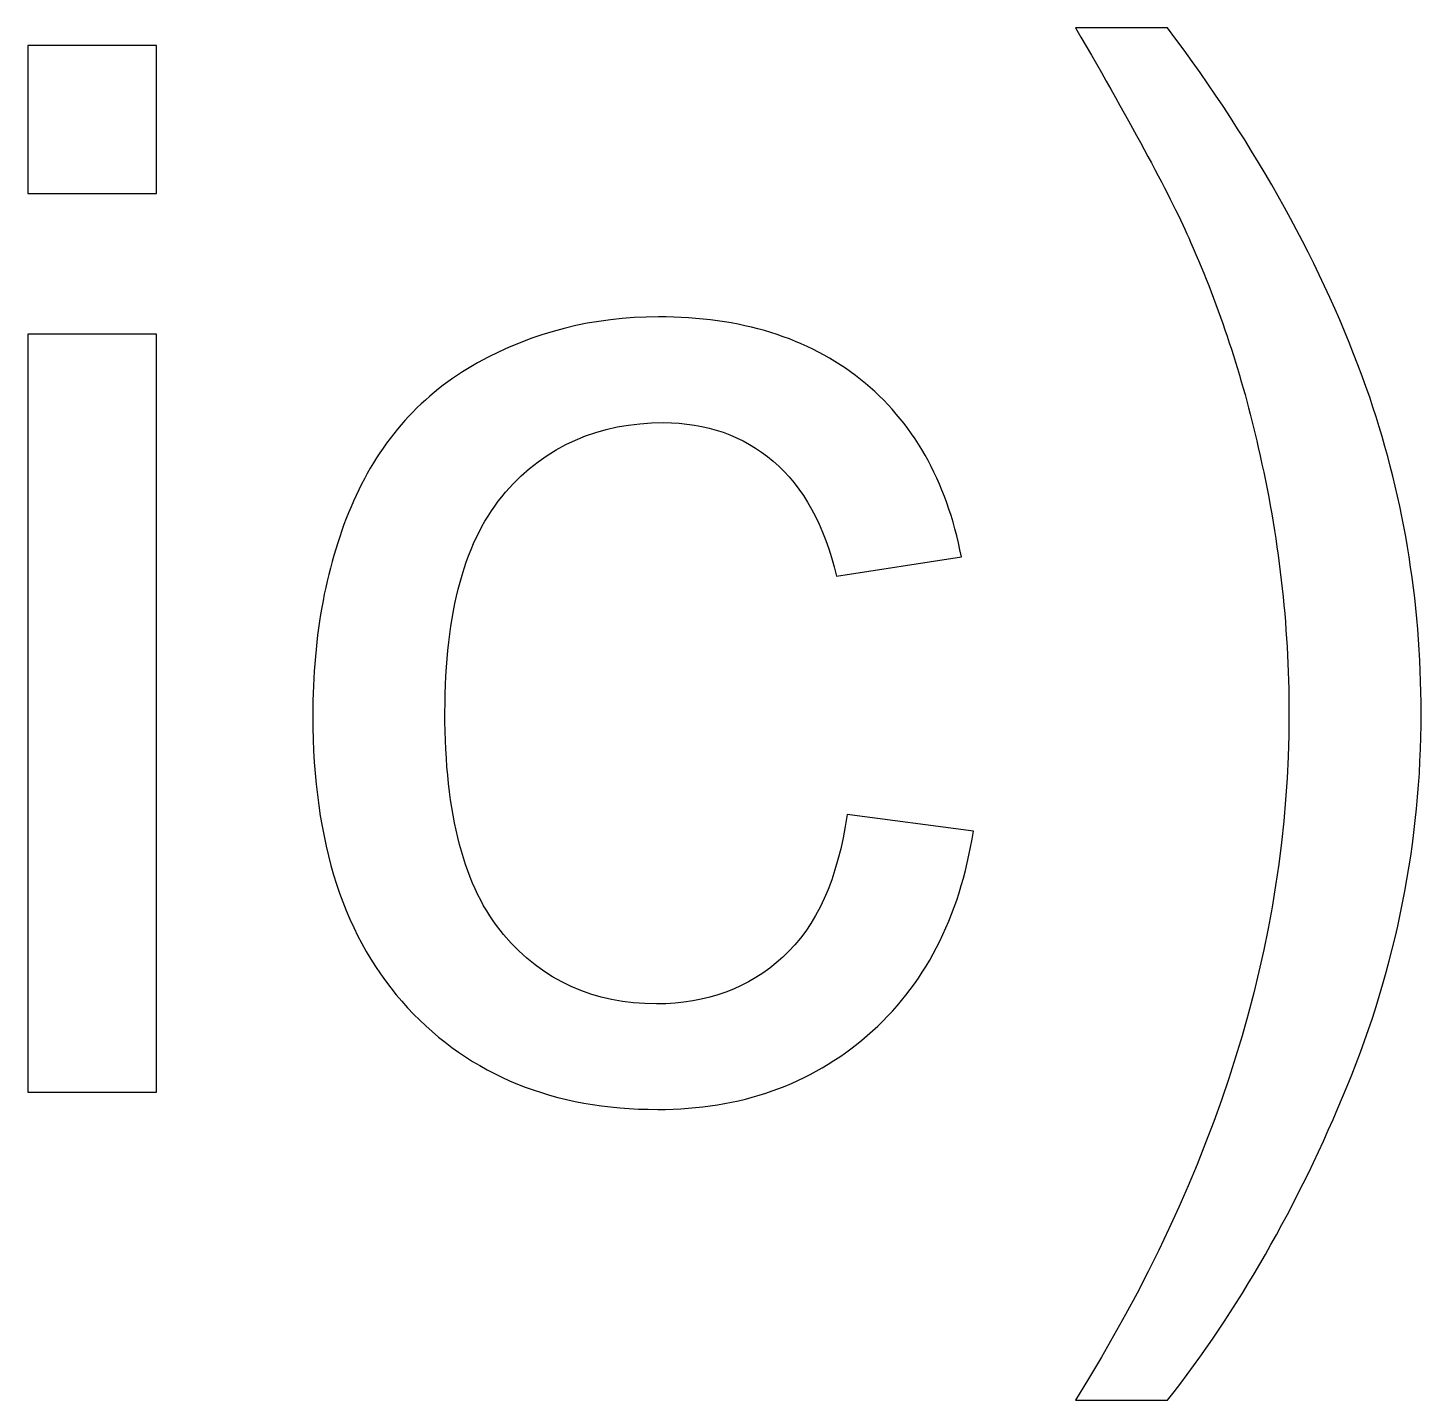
# Model space of a CAD drawing. Header units: inches. Extents: x -3.1 to 14.9, y -9.8 to 5.5.
# Drawn here: x 13.1944 to 13.3532, y 3.3108 to 3.4672 of the extents above; entities that cross this region are included whole.
import ezdxf

# ---------------------------------------------------------------- set-up
doc = ezdxf.new("R2010")
doc.units = ezdxf.units.IN
doc.header["$MEASUREMENT"] = 0
doc.layers.add('Layer 1', color=7, linetype='Continuous')

msp = doc.modelspace()

# ---------------------------------------------------------------- linework, layer by layer
at = {"layer": 'Layer 1', "color": 250}
for points, knots in [([(13.32432, 3.31081), (13.32432, 3.31081), (13.31382, 3.31081), (13.31382, 3.31081), (13.31382, 3.31081), (13.33004, 3.33687), (13.33815, 3.36293), (13.33815, 3.38904), (13.33815, 3.38904), (13.33815, 3.39923), (13.33698, 3.40934), (13.33465, 3.4194), (13.33465, 3.4194), (13.33282, 3.42751), (13.33024, 3.43534), (13.32693, 3.44281), (13.32693, 3.44281), (13.32482, 3.4477), (13.32046, 3.45584), (13.31382, 3.46723), (13.31382, 3.46723), (13.31382, 3.46723), (13.32432, 3.46723), (13.32432, 3.46723), (13.32432, 3.46723), (13.33451, 3.45362), (13.34207, 3.43995), (13.34696, 3.42623), (13.34696, 3.42623), (13.35113, 3.4144), (13.35321, 3.40204), (13.35321, 3.38912), (13.35321, 3.38912), (13.35321, 3.37445), (13.3504, 3.36031), (13.34479, 3.34662), (13.34479, 3.34662), (13.33918, 3.33295), (13.33235, 3.32101), (13.32432, 3.31081)], [0, 0, 0, 0, 0.090909, 0.090909, 0.090909, 0.090909, 0.181818, 0.181818, 0.181818, 0.181818, 0.272727, 0.272727, 0.272727, 0.272727, 0.363636, 0.363636, 0.363636, 0.363636, 0.454545, 0.454545, 0.454545, 0.454545, 0.545455, 0.545455, 0.545455, 0.545455, 0.636364, 0.636364, 0.636364, 0.636364, 0.727273, 0.727273, 0.727273, 0.727273, 0.818182, 0.818182, 0.818182, 0.818182, 1, 1, 1, 1]), ([(13.19443, 3.44834), (13.19443, 3.44834), (13.19443, 3.4652), (13.19443, 3.4652), (13.19443, 3.4652), (13.19443, 3.4652), (13.20909, 3.4652), (13.20909, 3.4652), (13.20909, 3.4652), (13.20909, 3.4652), (13.20909, 3.44834), (13.20909, 3.44834), (13.20909, 3.44834), (13.20909, 3.44834), (13.19443, 3.44834), (13.19443, 3.44834)], [0, 0, 0, 0, 0.2, 0.2, 0.2, 0.2, 0.4, 0.4, 0.4, 0.4, 0.6, 0.6, 0.6, 0.6, 1, 1, 1, 1]), ([(13.28779, 3.37756), (13.28779, 3.37756), (13.30218, 3.37567), (13.30218, 3.37567), (13.30218, 3.37567), (13.30062, 3.36576), (13.29659, 3.35798), (13.29009, 3.35237), (13.29009, 3.35237), (13.28362, 3.34676), (13.27565, 3.34395), (13.26621, 3.34395), (13.26621, 3.34395), (13.2544, 3.34395), (13.24487, 3.34781), (13.23771, 3.35554), (13.23771, 3.35554), (13.23051, 3.36326), (13.2269, 3.37434), (13.2269, 3.38879), (13.2269, 3.38879), (13.2269, 3.39812), (13.22846, 3.40629), (13.23154, 3.41329), (13.23154, 3.41329), (13.23465, 3.42029), (13.23935, 3.42554), (13.24568, 3.42904), (13.24568, 3.42904), (13.25198, 3.43254), (13.25887, 3.43429), (13.26629, 3.43429), (13.26629, 3.43429), (13.27568, 3.43429), (13.28337, 3.4319), (13.28932, 3.42715), (13.28932, 3.42715), (13.29529, 3.4224), (13.29912, 3.41567), (13.30082, 3.40693), (13.30082, 3.40693), (13.30082, 3.40693), (13.28657, 3.40473), (13.28657, 3.40473), (13.28657, 3.40473), (13.2852, 3.41054), (13.28282, 3.4149), (13.27937, 3.41784), (13.27937, 3.41784), (13.27593, 3.42076), (13.27176, 3.42223), (13.26687, 3.42223), (13.26687, 3.42223), (13.25948, 3.42223), (13.25348, 3.41959), (13.24887, 3.41429), (13.24887, 3.41429), (13.24426, 3.40901), (13.24196, 3.40065), (13.24196, 3.3892), (13.24196, 3.3892), (13.24196, 3.37759), (13.24418, 3.36915), (13.24865, 3.36387), (13.24865, 3.36387), (13.25309, 3.35862), (13.2589, 3.35598), (13.26607, 3.35598), (13.26607, 3.35598), (13.27182, 3.35598), (13.27659, 3.35776), (13.28046, 3.36129), (13.28046, 3.36129), (13.28432, 3.36481), (13.28676, 3.37023), (13.28779, 3.37756)], [0, 0, 0, 0, 0.05, 0.05, 0.05, 0.05, 0.1, 0.1, 0.1, 0.1, 0.15, 0.15, 0.15, 0.15, 0.2, 0.2, 0.2, 0.2, 0.25, 0.25, 0.25, 0.25, 0.3, 0.3, 0.3, 0.3, 0.35, 0.35, 0.35, 0.35, 0.4, 0.4, 0.4, 0.4, 0.45, 0.45, 0.45, 0.45, 0.5, 0.5, 0.5, 0.5, 0.55, 0.55, 0.55, 0.55, 0.6, 0.6, 0.6, 0.6, 0.65, 0.65, 0.65, 0.65, 0.7, 0.7, 0.7, 0.7, 0.75, 0.75, 0.75, 0.75, 0.8, 0.8, 0.8, 0.8, 0.85, 0.85, 0.85, 0.85, 0.9, 0.9, 0.9, 0.9, 1, 1, 1, 1]), ([(13.19443, 3.3459), (13.19443, 3.3459), (13.19443, 3.43231), (13.19443, 3.43231), (13.19443, 3.43231), (13.19443, 3.43231), (13.20909, 3.43231), (13.20909, 3.43231), (13.20909, 3.43231), (13.20909, 3.43231), (13.20909, 3.3459), (13.20909, 3.3459), (13.20909, 3.3459), (13.20909, 3.3459), (13.19443, 3.3459), (13.19443, 3.3459)], [0, 0, 0, 0, 0.2, 0.2, 0.2, 0.2, 0.4, 0.4, 0.4, 0.4, 0.6, 0.6, 0.6, 0.6, 1, 1, 1, 1])]:
    msp.add_open_spline(points, degree=3, knots=knots, dxfattribs=at)

doc.saveas('drawing.dxf')
